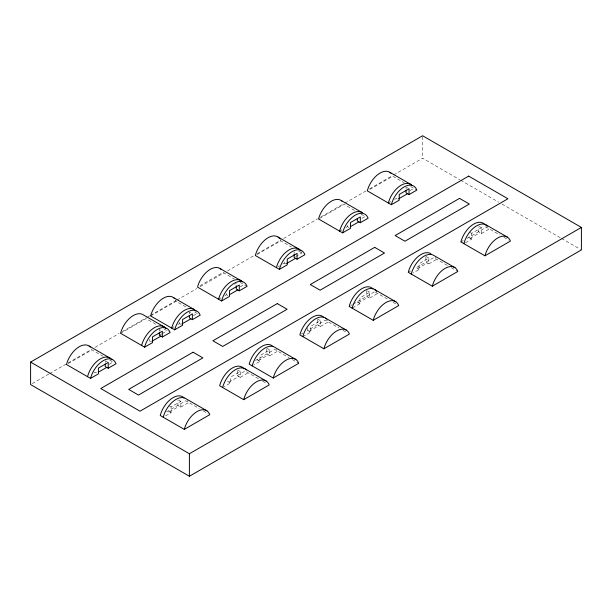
<?xml version="1.0" encoding="UTF-8"?>
<svg xmlns="http://www.w3.org/2000/svg" width="612" height="612" viewBox="0 0 612 612"><rect width="100%" height="100%" fill="white"/><g stroke="black" fill="none" stroke-linecap="round" stroke-linejoin="round"><path stroke-width="0.46" stroke-dasharray="3.06 2.29" d="M105.249 362.38L105.249 360.728M149.519 339.262L149.512 340.915L151.011 341.779M159.342 331.153L159.342 329.501L160.841 330.365M177.993 324.467L179.576 323.564L179.576 321.912M189.399 313.795L189.406 312.143L190.898 313.007M224.895 295.627L226.471 294.724L226.471 293.064M282.698 264.017L284.282 263.114L284.282 261.462M294.104 253.345L294.112 251.693M345.925 227.519L347.501 226.608L347.501 224.956M406.07 188.71L406.07 187.05M32.252 383.609L48.792 374.062M49.618 373.588L91.8 349.23M95.105 347.325L119.088 333.479M122.4 331.566L146.383 317.72M147.209 317.245L149.688 315.807M150.514 315.333L176.157 300.53M176.983 300.056L196.827 288.596M200.139 286.684L224.122 272.837M227.427 270.925L253.896 255.648M257.201 253.743L280.357 240.371M283.662 238.458L317.574 218.882M320.879 216.977L344.036 203.605M344.862 203.13L366.366 190.715M369.671 188.802L392.827 175.437M393.661 174.956L422.601 158.248L459.819 179.737M169.547 406.085L171.039 406.942L180.854 401.281L180.854 407.057L177.87 405.328L177.87 400.378M266.809 349.031L266.809 353.981L269.8 355.71L269.8 349.926L259.985 355.595L259.985 361.371L253.743 364.974M317.475 319.778L317.475 324.735L320.459 326.456L320.459 320.68L310.644 326.349L310.644 332.125L302.841 336.631M366.787 290.486L366.787 296.262L369.77 297.983L369.77 292.207L359.955 297.876L359.955 303.651L352.16 308.157M425.883 257.193L425.883 262.143L428.867 263.871L428.867 258.088L419.052 263.757L419.052 269.532L412.809 273.136M470.184 232.506L471.684 233.371L481.499 227.702L481.499 233.486L478.507 231.757L478.507 226.807M166.495 411.899L185.757 400.776L199.275 408.579M255.433 360.552L274.704 349.429L289.025 357.699M301.418 333.999L302.978 333.104M307.652 327.925L307.652 330.396L325.362 320.175L338.88 327.978M350.73 305.533L352.29 304.631M353.07 304.179L374.674 291.702M408.265 272.317L410.606 270.963M460.89 241.931L463.23 240.577M467.132 238.328L486.395 227.205L499.912 235.008M169.547 411.861L179.362 406.192M258.486 360.514L268.301 354.845M309.152 331.26L318.967 325.592M358.464 302.787L368.279 297.126M417.56 268.676L427.375 263.007M470.184 238.29L479.999 232.621M237.265 370.65L237.265 375.607L240.256 377.329L240.256 371.553L230.441 377.222L230.441 382.997L224.199 386.6M165.577 415.877L171.039 412.725L171.039 406.942M180.854 407.057L188.748 402.505A19.11 11.031 -60 0 0 187.563 400.286M269.8 355.71L277.687 351.15A19.11 11.031 -60 0 0 276.509 348.932M320.459 326.456L328.353 321.904A19.11 11.031 -60 0 0 327.168 319.686M369.77 297.983L377.665 293.431A19.11 11.031 -60 0 0 376.487 291.213M428.867 263.871L436.761 259.312A19.11 11.031 -60 0 0 435.576 257.094M465.441 242.757L471.684 239.154L471.684 233.371M481.499 233.486L489.386 228.926M237.265 375.607L245.16 371.048L259.48 379.325M228.949 382.133L238.764 376.472M240.256 377.329L248.151 372.777M199.994 285.674L223.036 272.462L234.373 279.003M369.763 189.429L392.805 176.21L404.142 182.758M319.38 218.507L344.066 204.347L355.404 210.895M256.979 254.538L280.839 240.853L291.366 246.927M150.629 315.937L176.134 301.303L186.66 307.377M120.572 333.288L146.077 318.653L157.414 325.202M68.123 363.574L91.984 349.888L103.321 356.429M234.664 284.243L236.301 283.302M218.576 299.245L220.947 297.891M240.187 286.852L244.089 284.618M388.352 203L390.716 201.639M394.663 199.374L396.239 198.472L397.731 199.336M409.956 190.6L413.857 188.366M339.606 231.137L341.978 229.783M361.998 218.293L365.119 216.503L361.065 214.169M277.97 266.733L279.546 265.83M295.657 256.589L301.9 253.008A19.11 11.031 -60 0 0 300.722 250.782M171.681 328.093L174.053 326.732M193.293 315.693L197.186 313.459M159.327 335.284L161.667 333.945M162.448 333.494L167.13 330.809M93.843 373.052L95.418 372.15L96.918 373.014M109.135 364.278L113.036 362.044L109.8 360.17M460.645 180.211L498.696 202.174M502.001 204.087L560.722 237.992M561.548 238.466L580.574 249.451M503.967 237.341L508.824 240.149M410.621 186.492L416.099 189.659M479.257 226.409L481.499 227.702M406.819 187.486L408.311 188.351M468.693 237.425L471.684 239.154M447.288 265.394L433.77 257.591L416.061 267.811L419.052 269.532M451.335 267.727L457.814 271.468M425.883 256.367L428.867 258.088M347.501 226.608L348.993 227.473M375.424 292.138L389.002 299.979M393.049 302.313L397.907 305.12M298.656 251.134L301.9 253.008M367.529 290.914L369.77 292.207M359.955 303.651L356.972 301.93L356.972 300.278M284.282 263.114L285.773 263.971M342.927 330.319L346.163 332.186M317.475 318.951L320.459 320.68M240.042 282.277L246.33 285.911M307.652 330.396L310.644 332.125M226.471 294.724L227.962 295.581M292.268 359.565L298.74 363.306M266.809 348.205L269.8 349.926M194.761 312.051L199.435 314.752M256.994 359.649L259.985 361.371M179.576 323.564L181.068 324.429M262.724 381.192L266.771 383.533M238.014 370.26L240.256 371.553M163.894 328.942L168.621 331.673M227.45 381.276L230.441 382.997M203.322 410.92L208.179 413.72M178.612 399.988L180.854 401.281M105.998 361.164L107.498 362.021M171.039 412.725L168.055 410.996L168.055 409.344M422.601 136.69L422.601 158.248M485.217 224.987A19.11 11.031 -60 0 1 486.395 227.205M280.12 239.3A19.11 11.031 -60 0 1 280.839 240.853M175.407 299.75A19.11 11.031 -60 0 1 176.134 301.303"/><path stroke-width="0.92" d="M105.241 364.041L105.233 366.519L108.225 368.24L116.028 363.765A19.11 11.031 -60 0 0 103.306 360.621A19.11 11.031 -60 0 0 90.522 378.4L66.479 364.515A19.11 11.031 -60 0 1 77.41 347.945A19.11 11.031 -60 0 1 90.308 347.05M108.225 368.24L108.24 362.457L98.425 368.087L98.41 373.871L90.522 378.4M159.334 332.806L159.327 335.284L162.318 337.013L170.121 332.538A19.11 11.031 -60 0 0 157.391 329.394A19.11 11.031 -60 0 0 144.616 347.172L120.572 333.288A19.11 11.031 -60 0 1 143.239 314.82L164.299 326.976M162.318 337.013L162.333 331.222L152.518 336.852L152.503 342.643L144.616 347.172M189.399 315.455L189.391 317.934L192.375 319.655L200.178 315.18A19.11 11.031 -60 0 0 187.456 312.036A19.11 11.031 -60 0 0 174.672 329.814L150.629 315.937A19.11 11.031 -60 0 1 161.56 299.36A19.11 11.031 -60 0 1 174.458 298.465M192.375 319.655L192.39 313.872L182.575 319.502L182.56 325.286L174.672 329.814M236.293 285.781L236.286 289.094L239.277 290.815L247.08 286.339A19.11 11.031 -60 0 0 234.35 283.195A19.11 11.031 -60 0 0 221.567 300.974L197.523 287.089A19.11 11.031 -60 0 1 208.463 270.519A19.11 11.031 -60 0 1 221.36 269.624M239.277 290.815L239.292 285.031L229.477 290.662L229.462 296.445L221.567 300.974M294.104 254.171L294.097 257.484L297.08 259.205L304.883 254.73A19.11 11.031 -60 0 0 292.161 251.586A19.11 11.031 -60 0 0 279.378 269.364L255.334 255.479A19.11 11.031 -60 0 1 266.733 238.581A19.11 11.031 -60 0 1 279.669 238.626M297.08 259.205L297.095 253.422L287.28 259.052L287.265 264.835L279.378 269.364M357.324 218.499L357.316 220.978L360.307 222.707L368.103 218.232A19.11 11.031 -60 0 0 355.381 215.087A19.11 11.031 -60 0 0 342.598 232.866L318.554 218.981A19.11 11.031 -60 0 1 329.493 202.411A19.11 11.031 -60 0 1 342.391 201.516M360.307 222.707L360.323 216.916L350.508 222.546L350.492 228.337L342.598 232.866M406.062 190.363L406.054 192.841L409.046 194.57L416.849 190.087A19.11 11.031 -60 0 0 404.119 186.943A19.11 11.031 -60 0 0 391.336 204.722L367.292 190.845A19.11 11.031 -60 0 1 378.231 174.267A19.11 11.031 -60 0 1 391.129 173.38M409.046 194.57L409.061 188.779L399.246 194.409L399.231 200.201L391.336 204.722M30.6 362.075L422.601 135.749L581.4 227.435L581.4 249.925L189.399 476.251L30.6 384.565L30.6 362.075L189.399 453.752L581.4 227.435M184.296 429.387L209.801 414.661A19.11 11.031 -60 0 0 197.049 411.578A19.11 11.031 -60 0 0 184.296 429.387L160.252 415.502A19.11 11.031 -60 0 1 171.161 398.902A19.11 11.031 -60 0 1 184.074 397.953M273.235 378.032L298.74 363.306A19.11 11.031 -60 0 0 285.988 360.223A19.11 11.031 -60 0 0 273.235 378.032L249.191 364.155A19.11 11.031 -60 0 1 260.1 347.555A19.11 11.031 -60 0 1 273.013 346.606M323.901 348.786L349.406 334.06A19.11 11.031 -60 0 0 336.654 330.977A19.11 11.031 -60 0 0 323.901 348.786L299.857 334.902A19.11 11.031 -60 0 1 310.758 318.309A19.11 11.031 -60 0 1 323.679 317.353M373.213 320.313L398.718 305.587A19.11 11.031 -60 0 0 385.965 302.504A19.11 11.031 -60 0 0 373.213 320.313L349.169 306.428A19.11 11.031 -60 0 1 360.078 289.836A19.11 11.031 -60 0 1 372.991 288.887M432.309 286.194L457.814 271.468A19.11 11.031 -60 0 0 445.062 268.385A19.11 11.031 -60 0 0 432.309 286.194L408.265 272.317A19.11 11.031 -60 0 1 430.917 253.773M484.933 255.808L510.439 241.082A19.11 11.031 -60 0 0 497.686 237.999A19.11 11.031 -60 0 0 484.933 255.808L460.89 241.931A19.11 11.031 -60 0 1 471.798 225.331A19.11 11.031 -60 0 1 484.712 224.382M243.691 399.659L269.203 384.933A19.11 11.031 -60 0 0 256.451 381.85A19.11 11.031 -60 0 0 243.691 399.659L219.647 385.774A19.11 11.031 -60 0 1 231.015 368.852A19.11 11.031 -60 0 1 243.974 368.837M229.599 294.647L237.777 289.95M398.55 198.862L407.546 193.706M350.63 226.532L358.808 221.842M286.592 263.504L295.588 258.341M181.886 323.955L190.883 318.798M151.83 341.312L160.826 336.149M98.555 372.073L106.733 367.384M486.54 225.117L507.593 237.272M389.966 172.377L411.019 184.533M341.228 200.514L362.281 212.67A19.11 11.031 -60 0 0 339.606 231.137M454.961 267.658L433.908 255.502A19.11 11.031 -60 0 0 411.249 274.038M374.812 289.621L395.872 301.777M278.009 237.02L299.061 249.176M325.5 318.087L346.553 330.243M220.198 268.63L241.25 280.786M295.894 359.496L274.842 347.341A19.11 11.031 -60 0 0 252.182 365.877M173.303 297.47L194.356 309.626M245.297 368.967L266.35 381.123M206.955 410.843L185.895 398.687A19.11 11.031 -60 0 0 163.236 417.231M89.153 346.055L110.206 358.211M189.399 453.752L189.399 476.251M222.638 387.503A19.11 11.031 -60 0 1 233.547 370.903A19.11 11.031 -60 0 1 246.46 369.954M302.841 336.631A19.11 11.031 -60 0 1 313.749 320.03A19.11 11.031 -60 0 1 326.663 319.082M352.16 308.157A19.11 11.031 -60 0 1 363.52 291.228A19.11 11.031 -60 0 1 376.487 291.213M463.881 243.653A19.11 11.031 -60 0 1 474.79 227.06A19.11 11.031 -60 0 1 487.703 226.111M388.352 203A19.11 11.031 -60 0 1 399.284 186.423A19.11 11.031 -60 0 1 412.182 185.535M276.387 267.635A19.11 11.031 -60 0 1 287.785 250.736A19.11 11.031 -60 0 1 300.722 250.782M218.576 299.245A19.11 11.031 -60 0 1 229.515 282.675A19.11 11.031 -60 0 1 242.413 281.78M171.681 328.093A19.11 11.031 -60 0 1 183.08 311.187A19.11 11.031 -60 0 1 196.016 311.233M141.624 345.443A19.11 11.031 -60 0 1 153.015 328.545A19.11 11.031 -60 0 1 165.959 328.583M87.531 376.671A19.11 11.031 -60 0 1 98.93 359.772A19.11 11.031 -60 0 1 111.866 359.818M468.662 176.111L100.75 388.521L140.01 411.188L507.922 198.778L468.662 176.111M193.071 352.221L128.673 389.4L138.488 395.069L202.886 357.89L193.071 352.221M277.282 303.598L212.884 340.777L222.699 346.446L287.097 309.267L277.282 303.598M374.697 247.363L310.299 284.542L320.114 290.203L384.512 253.024L374.697 247.363M459.528 198.38L395.13 235.559L404.945 241.227L469.343 204.048L459.528 198.38"/></g></svg>
